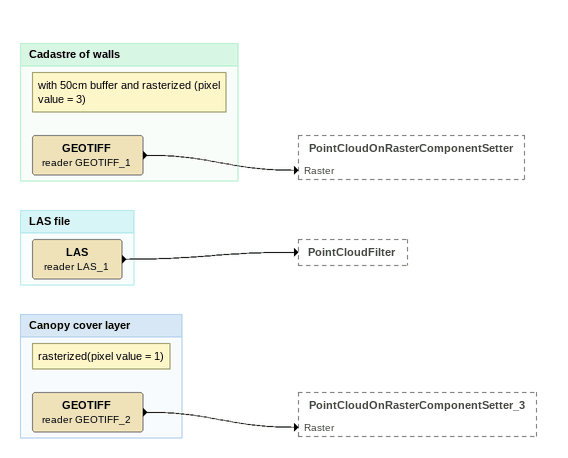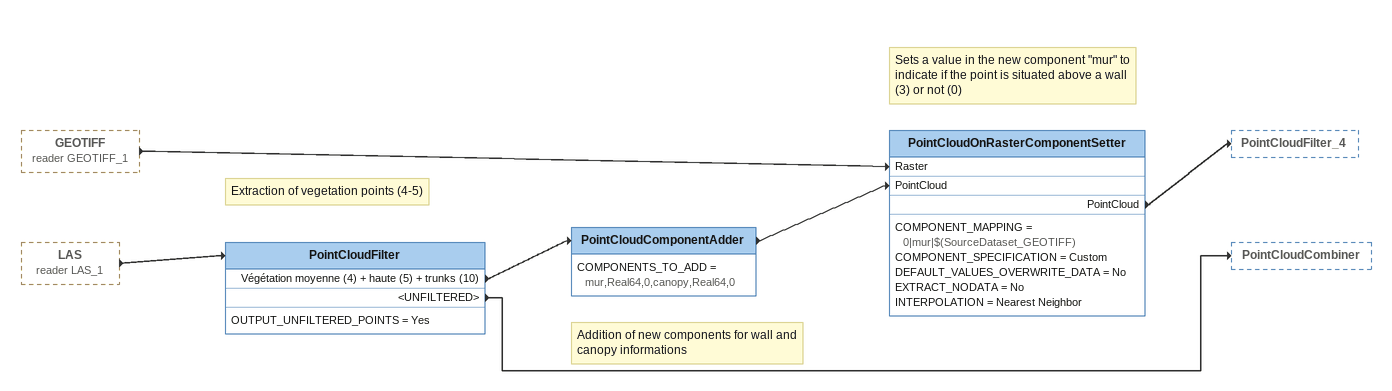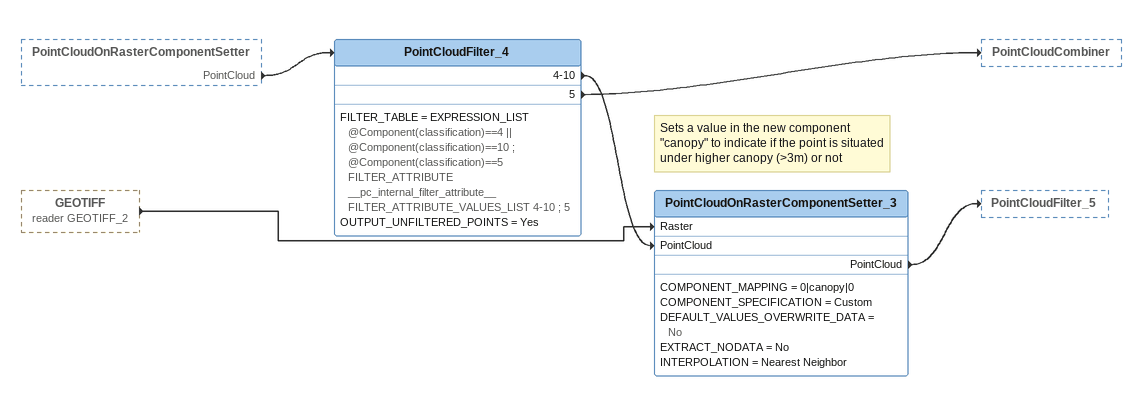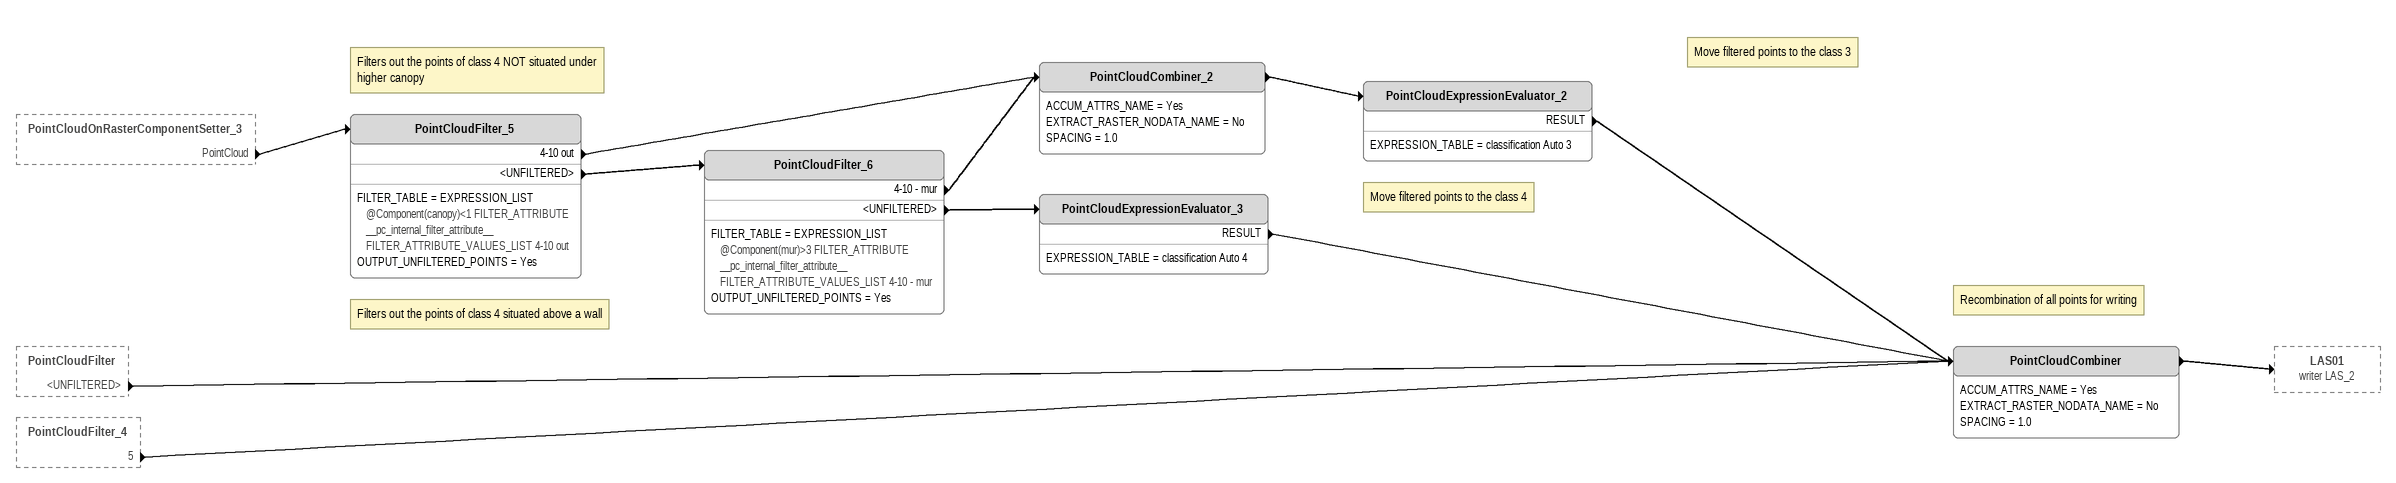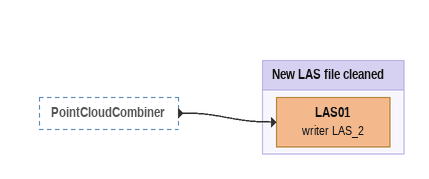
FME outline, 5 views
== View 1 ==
Bookmark: Cadastre of walls
Note: with 50cm buffer and rasterized (pixel value = 3)
GEOTIFF (reader GEOTIFF_1)
    -> PointCloudOnRasterComponentSetter [Raster]

Bookmark: LAS file
LAS (reader LAS_1)
    -> PointCloudFilter

Bookmark: Canopy cover layer
Note: rasterized(pixel value = 1)
GEOTIFF (reader GEOTIFF_2)
    -> PointCloudOnRasterComponentSetter_3 [Raster]

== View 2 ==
GEOTIFF (reader GEOTIFF_1) [outside]
    -> PointCloudOnRasterComponentSetter [Raster]
LAS (reader LAS_1) [outside]
    -> PointCloudFilter
Note: Extraction of vegetation points (4-5)
PointCloudFilter
    OUTPUT_UNFILTERED_POINTS = Yes
    Végétation moyenne (4) + haute (5) + trunks (10) -> PointCloudComponentAdder
    <UNFILTERED> -> PointCloudCombiner
Note: Addition of new components for wall and canopy informations
PointCloudComponentAdder
    COMPONENTS_TO_ADD = mur,Real64,0,canopy,Real64,0
    -> PointCloudOnRasterComponentSetter [PointCloud]
Note: Sets a value in the new component "mur" to indicate if the point is situated above a wall (3) or not (0)
PointCloudOnRasterComponentSetter
    COMPONENT_MAPPING = 0|mur|$(SourceDataset_GEOTIFF)
    COMPONENT_SPECIFICATION = Custom
    DEFAULT_VALUES_OVERWRITE_DATA = No
    EXTRACT_NODATA = No
    INTERPOLATION = Nearest Neighbor
    PointCloud -> PointCloudFilter_4

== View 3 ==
PointCloudOnRasterComponentSetter [outside]
    PointCloud -> PointCloudFilter_4
GEOTIFF (reader GEOTIFF_2) [outside]
    -> PointCloudOnRasterComponentSetter_3 [Raster]
PointCloudFilter_4
    FILTER_TABLE = EXPRESSION_LIST @Component(classification)==4 || @Component(classification)==10 ; @Component(classification)==5 FILTER_ATTRIBUTE __pc_internal_filter_attribute__ FILTER_ATTRIBUTE_VALUES_LIST 4-10 ; 5
    OUTPUT_UNFILTERED_POINTS = Yes
    4-10 -> PointCloudOnRasterComponentSetter_3 [PointCloud]
    5 -> PointCloudCombiner
Note: Sets a value in the new component "canopy" to indicate if the point is situated under higher canopy (>3m) or not
PointCloudOnRasterComponentSetter_3
    COMPONENT_MAPPING = 0|canopy|0
    COMPONENT_SPECIFICATION = Custom
    DEFAULT_VALUES_OVERWRITE_DATA = No
    EXTRACT_NODATA = No
    INTERPOLATION = Nearest Neighbor
    PointCloud -> PointCloudFilter_5

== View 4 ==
PointCloudOnRasterComponentSetter_3 [outside]
    PointCloud -> PointCloudFilter_5
PointCloudFilter [outside]
    <UNFILTERED> -> PointCloudCombiner
PointCloudFilter_4 [outside]
    5 -> PointCloudCombiner
Note: Filters out the points of class 4 NOT situated under higher canopy
PointCloudFilter_5
    FILTER_TABLE = EXPRESSION_LIST @Component(canopy)<1 FILTER_ATTRIBUTE __pc_internal_filter_attribute__ FILTER_ATTRIBUTE_VALUES_LIST 4-10 out
    OUTPUT_UNFILTERED_POINTS = Yes
    4-10 out -> PointCloudCombiner_2
    <UNFILTERED> -> PointCloudFilter_6
Note: Filters out the points of class 4 situated above a wall
PointCloudFilter_6
    FILTER_TABLE = EXPRESSION_LIST @Component(mur)>3 FILTER_ATTRIBUTE __pc_internal_filter_attribute__ FILTER_ATTRIBUTE_VALUES_LIST 4-10 - mur
    OUTPUT_UNFILTERED_POINTS = Yes
    4-10 - mur -> PointCloudCombiner_2
    <UNFILTERED> -> PointCloudExpressionEvaluator_3
PointCloudCombiner_2
    ACCUM_ATTRS_NAME = Yes
    EXTRACT_RASTER_NODATA_NAME = No
    SPACING = 1.0
    -> PointCloudExpressionEvaluator_2
Note: Move filtered points to the class 3
PointCloudExpressionEvaluator_2
    EXPRESSION_TABLE = classification Auto 3
    RESULT -> PointCloudCombiner
Note: Move filtered points to the class 4
PointCloudExpressionEvaluator_3
    EXPRESSION_TABLE = classification Auto 4
    RESULT -> PointCloudCombiner
Note: Recombination of all points for writing
PointCloudCombiner
    ACCUM_ATTRS_NAME = Yes
    EXTRACT_RASTER_NODATA_NAME = No
    SPACING = 1.0
    -> LAS01 (writer LAS_2)

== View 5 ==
PointCloudCombiner [outside]
    -> LAS01 (writer LAS_2)

Bookmark: New LAS file cleaned
LAS01 (writer LAS_2)
